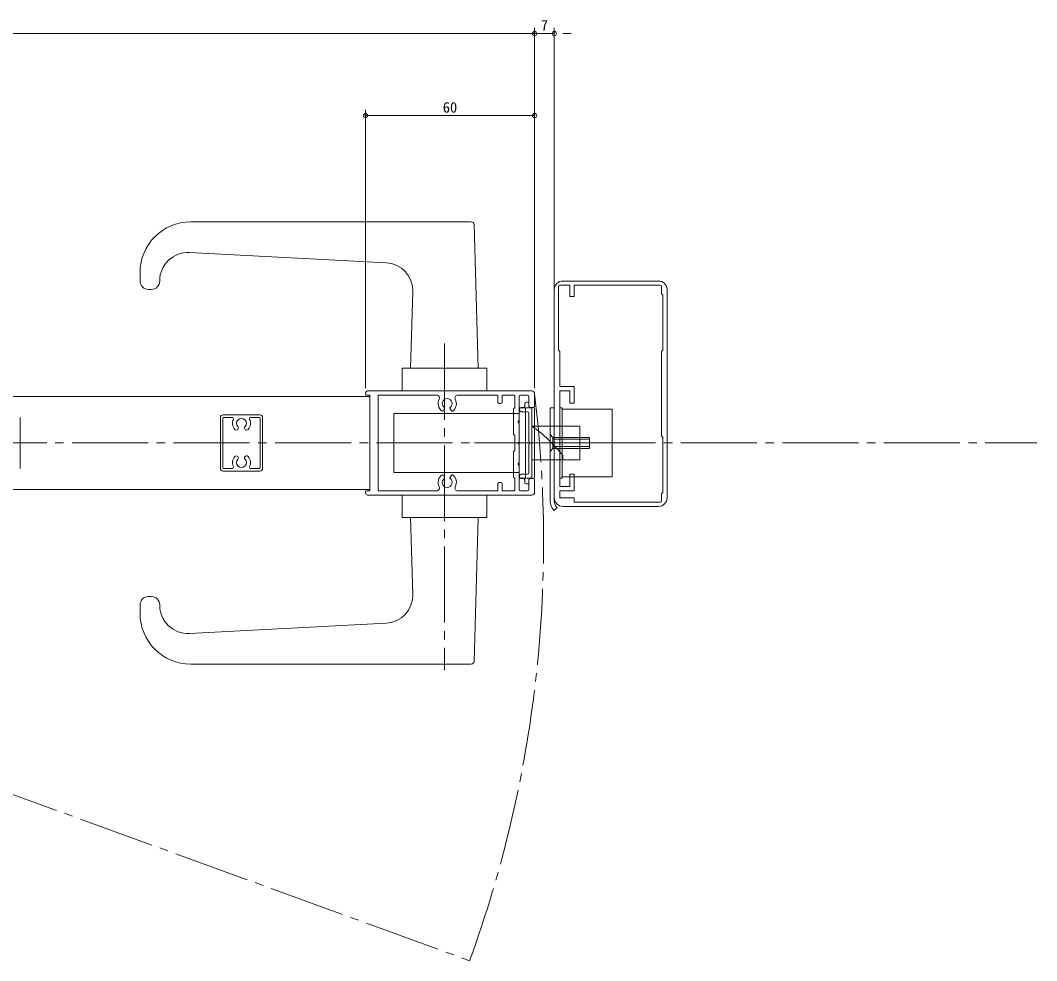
# Model space of a CAD drawing. Units: millimetres at full size. Extents: x -600 to 2301, y -735 to 832.
# Drawn here: x 1940.5 to 2301.1, y 130.2 to 464 of the extents above; entities that cross this region are included whole.
import ezdxf
from ezdxf.enums import TextEntityAlignment as Align

# ---------------------------------------------------------------- set-up
doc = ezdxf.new("R2010")
doc.units = ezdxf.units.MM
doc.header["$LTSCALE"] = 3
doc.header["$PDMODE"] = 32
doc.header["$PDSIZE"] = 1.5
doc.linetypes.add('CHAIN2', pattern=[12, 9, -1, 1, -1])
doc.linetypes.add('DOUBLE_CHAIN2', pattern=[12.8, 9, -1, 0.6, -0.6, 0.6, -1])
for name, color, linetype, lineweight in [('0-0_アンカー', 7, 'Continuous', 18), ('0-1_1手摺寸法', 6, 'Continuous', 18), ('0-2_3中心線', 2, 'CHAIN2', 18), ('0-3_41ｱﾙﾐ', 6, 'Continuous', 18), ('0-8_CSLAYER2', 7, 'Continuous', 18)]:
    doc.layers.add(name, color=color, linetype=linetype, lineweight=lineweight)
doc.styles.add('ＭＳ ゴシック', font='')
doc.styles.get('ＭＳ ゴシック').set_extended_font_data('MS Gothic')

msp = doc.modelspace()

# ---------------------------------------------------------------- linework, layer by layer
at = {"layer": '0-0_アンカー', "color": 4, "lineweight": 9}
for p, q in [((2122.926, 459.283), (1692.628, 459.283)), ((1695.628, 459.283), (2119.926, 459.283)), ((2119.926, 459.283), (2116.926, 459.283)), ((2122.926, 333.448), (2122.926, 461.283)), ((2122.926, 333.448), (2122.926, 461.283)), ((2122.926, 459.283), (2129.926, 459.283)), ((2129.926, 459.283), (2122.926, 459.283)), ((2129.926, 334.247), (2129.926, 461.283)), ((2132.926, 459.283), (2135.926, 459.283)), ((2062.926, 333.448), (2062.926, 432.166)), ((2122.926, 430.165), (2062.926, 430.165)), ((2065.926, 430.165), (2119.926, 430.165)), ((2122.926, 333.448), (2122.926, 432.166))]:
    msp.add_line(p, q, dxfattribs=at)
at = {"layer": '0-0_アンカー', "color": 4}
for p in [(2122.926, 459.283), (2129.926, 459.283), (2062.926, 430.165), (2122.926, 430.165)]:
    msp.add_point(p, dxfattribs=at)
at = {"layer": '0-1_1手摺寸法'}
for p, q in [((2132.926, 371.447), (2166.926, 371.447)), ((2129.926, 294.448), (2129.926, 368.447)), ((2131.426, 346.948), (2131.426, 369.448)), ((2131.926, 369.947), (2135.426, 369.947)), ((2135.426, 369.947), (2135.426, 365.947)), ((2136.926, 369.947), (2136.926, 365.947)), ((2136.926, 369.947), (2167.426, 369.947)), ((2167.926, 369.448), (2167.926, 366.947)), ((2167.926, 366.947), (2167.926, 369.448)), ((2169.926, 294.448), (2169.926, 368.447)), ((2135.426, 365.947), (2136.926, 365.947)), ((2168.426, 346.948), (2168.426, 366.448)), ((2131.926, 333.947), (2131.926, 346.447)), ((2167.926, 316.447), (2167.926, 346.447)), ((2131.926, 333.947), (2136.926, 333.947)), ((2131.926, 298.447), (2131.926, 332.447)), ((2131.926, 332.447), (2135.426, 332.447)), ((2136.926, 333.947), (2136.926, 328.048)), ((2168.426, 296.447), (2168.426, 315.947)), ((2135.426, 302.848), (2136.926, 302.848)), ((2135.426, 298.447), (2135.426, 302.848)), ((2136.926, 296.947), (2136.926, 302.848)), ((2131.926, 298.447), (2135.426, 298.447)), ((2131.926, 294.448), (2131.926, 296.947)), ((2131.926, 296.947), (2136.926, 296.947)), ((2167.926, 293.447), (2167.926, 295.948)), ((2131.926, 294.448), (2136.926, 294.448)), ((2136.926, 292.948), (2136.926, 294.448)), ((2136.926, 292.948), (2167.426, 292.948)), ((2132.926, 291.448), (2166.926, 291.448))]:
    msp.add_line(p, q, dxfattribs=at)
at = {"layer": '0-1_1手摺寸法', "color": 7}
for p, q in [((2168.426, 366.448), (2167.926, 366.947)), ((2131.426, 346.948), (2131.926, 346.447)), ((2168.426, 346.948), (2167.926, 346.447)), ((2168.426, 315.947), (2167.926, 316.447)), ((2168.426, 296.447), (2167.926, 295.948))]:
    msp.add_line(p, q, dxfattribs=at)
at = {"layer": '0-1_1手摺寸法'}
msp.add_lwpolyline([(2135.426, 332.447), (2135.426, 328.048), (2136.926, 328.048)], dxfattribs=at)
for centre, radius, start, end in [((2132.926, 368.447), 3, 90, 180), ((2166.926, 368.447), 3, 0, 90), ((2131.926, 369.448), 0.5, 90, 180), ((2167.426, 369.448), 0.5, 0, 90), ((2132.926, 294.448), 3, 180, 270), ((2166.926, 294.448), 3, 270, 0), ((2167.426, 293.447), 0.5, 270, 0)]:
    msp.add_arc(centre, radius, start, end, dxfattribs=at)
at = {"layer": '0-2_3中心線'}
for p, q in [((2090.926, 349.203), (2090.926, 233.302)), ((1526.828, 313.948), (2301.062, 313.948)), ((1691.128, 278.947), (2099.873, 130.177))]:
    msp.add_line(p, q, dxfattribs=at)
msp.add_arc((1691.128, 278.947), 434.977, 340, 6.932, dxfattribs=at)
at = {"layer": '0-3_41ｱﾙﾐ'}
for p, q in [((1911.741, 330.448), (2064.426, 330.448)), ((1911.741, 297.448), (2064.426, 297.448))]:
    msp.add_line(p, q, dxfattribs=at)
at = {"layer": '0-8_CSLAYER2', "color": 3}
for p, q in [((2100.454, 392.447), (2000.926, 392.447)), ((2102.926, 340.447), (2101.454, 391.476)), ((2070.23, 377.95), (2000.44, 381.545)), ((1982.926, 371.447), (1982.926, 374.447)), ((1989.926, 371.447), (1989.926, 371.558)), ((1986.926, 368.447), (1985.926, 368.447)), ((2078.926, 340.447), (2079.711, 367.675)), ((2105.926, 340.447), (2075.926, 340.447)), ((2075.926, 332.447), (2075.926, 340.447)), ((2105.926, 332.447), (2105.926, 340.447)), ((2121.926, 326.447), (2117.426, 326.447)), ((2117.426, 326.447), (2117.426, 301.447)), ((2119.726, 326.447), (2119.726, 301.447)), ((2121.926, 326.447), (2121.926, 301.447)), ((2072.926, 324.448), (2072.926, 303.448)), ((2117.426, 324.448), (2072.926, 324.448)), ((2117.426, 303.448), (2072.926, 303.448)), ((2121.926, 301.447), (2117.426, 301.447)), ((2075.926, 295.447), (2075.926, 287.447)), ((2105.926, 295.447), (2105.926, 287.447)), ((2105.926, 287.447), (2075.926, 287.447)), ((2078.926, 287.447), (2079.711, 260.22)), ((2102.926, 287.447), (2101.454, 236.419)), ((1982.926, 256.447), (1982.926, 253.447)), ((1986.926, 259.447), (1985.926, 259.447)), ((1989.926, 256.447), (1989.926, 256.336)), ((2070.23, 249.945), (2000.44, 246.35)), ((2100.454, 235.447), (2000.926, 235.447))]:
    msp.add_line(p, q, dxfattribs=at)
at = {"layer": '0-8_CSLAYER2'}
for p, q in [((2121.926, 332.447), (2063.926, 332.447)), ((2064.426, 330.947), (2063.156, 330.947)), ((2088.176, 330.947), (2067.426, 330.947)), ((2067.426, 330.947), (2067.426, 296.947)), ((2109.926, 330.947), (2095.676, 330.947)), ((2109.926, 330.947), (2109.926, 328.447)), ((2111.426, 330.947), (2111.426, 328.447)), ((2115.926, 330.947), (2111.426, 330.947)), ((2115.926, 330.947), (2115.926, 326.548)), ((2117.426, 330.448), (2117.426, 322.02)), ((2120.426, 330.947), (2117.926, 330.947)), ((2119.926, 328.447), (2120.426, 328.447)), ((2120.926, 330.448), (2120.926, 327.047)), ((2122.926, 331.447), (2122.926, 327.047)), ((2091.012, 326.364), (2090.44, 325.374)), ((2092.84, 326.364), (2093.412, 325.374)), ((2110.926, 327.947), (2110.426, 327.947)), ((2115.926, 326.548), (2115.426, 326.047)), ((2115.426, 326.047), (2115.426, 317.047)), ((2117.626, 326.047), (2117.626, 325.547)), ((2118.126, 326.548), (2118.926, 326.548)), ((2118.126, 325.048), (2120.426, 325.048)), ((2119.426, 327.947), (2119.426, 327.047)), ((2120.926, 327.947), (2120.926, 327.047)), ((2120.926, 324.547), (2120.926, 314.519)), ((2122.426, 326.548), (2121.426, 326.548)), ((2121.426, 326.548), (2122.426, 326.548)), ((2122.926, 326.047), (2122.926, 313.948)), ((2129.926, 326.447), (2128.426, 326.447)), ((2128.426, 293.302), (2128.426, 326.447)), ((2129.926, 293.302), (2129.926, 326.447)), ((2131.926, 326.447), (2132.726, 326.447)), ((2132.726, 326.447), (2132.726, 301.447)), ((2150.426, 325.948), (2132.726, 325.948)), ((2150.426, 301.948), (2150.426, 325.948)), ((1940.459, 322.948), (1940.459, 313.948)), ((2011.426, 322.948), (2011.426, 313.948)), ((2012.326, 322.747), (2012.326, 313.948)), ((2025.426, 323.947), (2012.426, 323.947)), ((2015.59, 323.047), (2012.626, 323.047)), ((2025.226, 323.047), (2022.262, 323.047)), ((2025.526, 322.747), (2025.526, 313.948)), ((2026.426, 322.948), (2026.426, 313.948)), ((2117.426, 322.02), (2117.146, 321.535)), ((2117.426, 320.875), (2117.146, 321.36)), ((2117.426, 320.875), (2117.426, 314.52)), ((1940.459, 304.948), (1940.459, 313.948)), ((2011.426, 304.948), (2011.426, 313.948)), ((2012.326, 305.147), (2012.326, 313.948)), ((2025.526, 305.147), (2025.526, 313.948)), ((2026.426, 304.948), (2026.426, 313.948)), ((2115.926, 316.547), (2115.426, 317.047)), ((2115.926, 316.547), (2115.926, 313.948)), ((2115.926, 311.347), (2115.926, 313.948)), ((2117.426, 314.52), (2117.146, 314.035)), ((2117.426, 313.375), (2117.146, 313.86)), ((2120.926, 314.519), (2121.207, 314.032)), ((2120.926, 313.376), (2121.207, 313.863)), ((2122.926, 301.847), (2122.926, 313.948)), ((2129.426, 315.947), (2129.426, 311.947)), ((2129.426, 315.247), (2142.426, 315.247)), ((2142.426, 315.947), (2142.426, 311.947)), ((2115.926, 311.347), (2115.426, 310.847)), ((2115.426, 301.847), (2115.426, 310.847)), ((2117.426, 313.375), (2117.426, 307.02)), ((2120.926, 303.347), (2120.926, 313.376)), ((2128.426, 310.948), (2129.426, 311.947)), ((2129.426, 312.647), (2142.426, 312.647)), ((2129.426, 311.947), (2142.426, 311.947)), ((2117.426, 307.02), (2117.146, 306.535)), ((2025.426, 303.947), (2012.426, 303.947)), ((2015.59, 304.847), (2012.626, 304.847)), ((2025.226, 304.847), (2022.262, 304.847)), ((2117.426, 305.875), (2117.146, 306.36)), ((2117.426, 305.875), (2117.426, 297.448)), ((2091.012, 301.531), (2090.44, 302.521)), ((2092.84, 301.531), (2093.412, 302.521)), ((2109.926, 296.947), (2109.926, 299.447)), ((2110.926, 299.947), (2110.426, 299.947)), ((2111.426, 296.947), (2111.426, 299.447)), ((2115.926, 301.348), (2115.426, 301.847)), ((2115.926, 296.947), (2115.926, 301.348)), ((2117.626, 301.847), (2117.626, 302.347)), ((2118.126, 302.848), (2120.426, 302.848)), ((2118.126, 301.348), (2118.926, 301.348)), ((2119.426, 299.947), (2119.426, 300.847)), ((2119.926, 299.447), (2120.426, 299.447)), ((2120.926, 299.947), (2120.926, 300.847)), ((2120.926, 300.847), (2120.926, 297.448)), ((2120.926, 297.448), (2120.926, 300.847)), ((2122.426, 301.348), (2121.426, 301.348)), ((2121.426, 301.348), (2122.426, 301.348)), ((2122.926, 300.847), (2122.926, 296.447)), ((2122.926, 296.447), (2122.926, 300.847)), ((2131.926, 301.447), (2132.726, 301.447)), ((2150.426, 301.948), (2132.726, 301.948)), ((2088.176, 296.947), (2067.426, 296.947)), ((2109.926, 296.947), (2095.676, 296.947)), ((2115.926, 296.947), (2111.426, 296.947)), ((2120.426, 296.947), (2117.926, 296.947)), ((2121.926, 295.447), (2063.926, 295.447)), ((2130.926, 291.065), (2129.926, 289.948))]:
    msp.add_line(p, q, dxfattribs=at)
at = {"layer": '0-8_CSLAYER2', "color": 6, "linetype": 'DOUBLE_CHAIN2'}
for p, q in [((2138.926, 319.948), (2121.926, 319.948)), ((2138.926, 319.948), (2138.926, 307.948)), ((2138.926, 307.948), (2121.926, 307.948)), ((2132.926, 309.448), (2132.926, 307.948))]:
    msp.add_line(p, q, dxfattribs=at)
at = {"layer": '0-8_CSLAYER2', "linetype": 'CHAIN2'}
for p, q in [((2152.019, 313.948), (2101.597, 313.948)), ((2123.56, 313.948), (2142.847, 313.948))]:
    msp.add_line(p, q, dxfattribs=at)
at = {"layer": '0-8_CSLAYER2'}
for points in [[(2064.426, 330.947), (2064.426, 296.947), (2063.156, 296.947)], [(2128.426, 316.948), (2129.426, 315.947), (2142.426, 315.947)]]:
    msp.add_lwpolyline(points, dxfattribs=at)
at = {"layer": '0-8_CSLAYER2', "color": 3}
for centre, radius, start, end in [((2000.926, 374.447), 18, 90, 180), ((2100.454, 391.447), 1, 1.652, 90), ((1999.926, 371.558), 10, 87.051, 180), ((2069.715, 367.963), 10, 358.348, 87.051), ((1985.926, 371.447), 3, 180, 270), ((1986.926, 371.447), 3, 270, 0), ((2069.715, 259.931), 10, 272.949, 1.652), ((1985.926, 256.447), 3, 90, 180), ((1986.926, 256.447), 3, 0, 90), ((1999.926, 256.336), 10, 180, 272.949), ((2000.926, 253.447), 18, 180, 270), ((2100.454, 236.447), 1, 270, 358.348)]:
    msp.add_arc(centre, radius, start, end, dxfattribs=at)
at = {"layer": '0-8_CSLAYER2'}
for centre, radius, start, end in [((2063.926, 331.447), 1, 90, 206.833), ((2121.926, 331.447), 1, 0, 90), ((2063.16, 331.136), 0.189, 227.954, 271.123), ((2088.176, 329.947), 1, 331.928, 90), ((2091.926, 327.947), 3.25, 151.928, 235.941), ((2091.926, 327.947), 1.75, 90, 237.306), ((2091.926, 327.947), 1.75, 302.694, 90), ((2091.926, 327.947), 3.25, 304.059, 28.072), ((2095.676, 329.947), 1, 90, 208.072), ((2110.426, 328.447), 0.5, 180, 270), ((2110.926, 328.447), 0.5, 270, 0), ((2117.926, 330.448), 0.5, 90, 180), ((2119.926, 327.947), 0.5, 90, 180), ((2120.426, 330.448), 0.5, 0, 90), ((2120.426, 327.947), 0.5, 0, 90), ((2090.16, 325.631), 0.38, 261.732, 317.349), ((2090.925, 326.399), 0.0936, 338.01, 60.613), ((2092.927, 326.399), 0.0936, 119.387, 201.99), ((2093.691, 325.631), 0.38, 222.651, 278.268), ((2118.126, 326.047), 0.5, 90, 180), ((2118.126, 325.547), 0.5, 180, 270), ((2118.926, 327.047), 0.5, 270, 0), ((2120.426, 324.547), 0.5, 0, 90), ((2121.426, 327.047), 0.5, 180, 270), ((2121.426, 327.047), 0.5, 180, 270), ((2122.426, 327.047), 0.5, 270, 0), ((2122.426, 326.047), 0.5, 0, 90), ((2012.426, 322.948), 1, 90, 180), ((2012.626, 322.747), 0.3, 90, 180), ((2015.59, 322.547), 0.5, 334.378, 90), ((2018.926, 320.947), 3.2, 154.378, 223.156), ((2018.926, 320.947), 1.75, 316.844, 223.156), ((2018.926, 320.947), 3.2, 316.844, 25.622), ((2022.262, 322.547), 0.5, 90, 205.622), ((2025.226, 322.747), 0.3, 0, 90), ((2025.426, 322.948), 1, 0, 90), ((2117.326, 321.448), 0.2, 145.881, 214.119), ((2017.12, 319.255), 0.725, 223.156, 43.156), ((2020.731, 319.255), 0.725, 136.844, 316.844), ((2117.326, 313.948), 0.2, 145.881, 214.119), ((2121.026, 313.948), 0.2, 324.917, 35.083), ((2018.926, 306.947), 3.2, 136.844, 205.622), ((2017.12, 308.64), 0.725, 316.844, 136.844), ((2018.926, 306.947), 1.75, 136.844, 43.156), ((2020.731, 308.64), 0.725, 43.156, 223.156), ((2018.926, 306.947), 3.2, 334.378, 43.156), ((2117.326, 306.448), 0.2, 145.881, 214.119), ((2012.426, 304.948), 1, 180, 270), ((2012.626, 305.147), 0.3, 180, 270), ((2015.59, 305.347), 0.5, 270, 25.622), ((2022.262, 305.347), 0.5, 154.378, 270), ((2025.226, 305.147), 0.3, 270, 0), ((2025.426, 304.948), 1, 270, 0), ((2120.426, 303.347), 0.5, 270, 0), ((2091.926, 299.947), 3.25, 124.059, 208.072), ((2090.16, 302.264), 0.38, 42.651, 98.268), ((2091.926, 299.947), 1.75, 122.694, 270), ((2090.925, 301.495), 0.0936, 299.387, 21.99), ((2091.926, 299.947), 1.75, 270, 57.306), ((2092.927, 301.495), 0.0936, 158.01, 240.613), ((2093.691, 302.264), 0.38, 81.732, 137.349), ((2091.926, 299.947), 3.25, 331.928, 55.941), ((2110.426, 299.447), 0.5, 90, 180), ((2110.926, 299.447), 0.5, 0, 90), ((2118.126, 302.347), 0.5, 90, 180), ((2118.126, 301.847), 0.5, 180, 270), ((2118.926, 300.847), 0.5, 0, 90), ((2119.926, 299.947), 0.5, 180, 270), ((2120.426, 299.947), 0.5, 270, 0), ((2121.426, 300.847), 0.5, 90, 180), ((2121.426, 300.847), 0.5, 90, 180), ((2122.426, 301.847), 0.5, 270, 0), ((2122.426, 300.847), 0.5, 0, 90), ((2063.926, 296.447), 1, 153.167, 270), ((2063.16, 296.758), 0.189, 88.877, 132.046), ((2088.176, 297.947), 1, 270, 28.072), ((2095.676, 297.947), 1, 151.928, 270), ((2117.926, 297.448), 0.5, 180, 270), ((2120.426, 297.448), 0.5, 270, 0), ((2121.926, 296.447), 1, 270, 0), ((2132.926, 293.302), 4.5, 180, 228.19), ((2132.926, 293.302), 3, 180, 228.19)]:
    msp.add_arc(centre, radius, start, end, dxfattribs=at)
at = {"layer": '0-8_CSLAYER2', "color": 6, "linetype": 'DOUBLE_CHAIN2'}
msp.add_arc((2092.837, 278.462), 50.667, 37.701, 54.963, dxfattribs=at)

# ---------------------------------------------------------------- texts
at = {"layer": '0-0_アンカー', "color": 4, "style": 'ＭＳ ゴシック'}
for s, p in [('7', (2125.146, 459.211)), ('60', (2090.366, 430.094))]:
    msp.add_text(s, height=3.754, dxfattribs=at).set_placement(p, align=Align.BOTTOM_LEFT)

doc.saveas('drawing.dxf')
